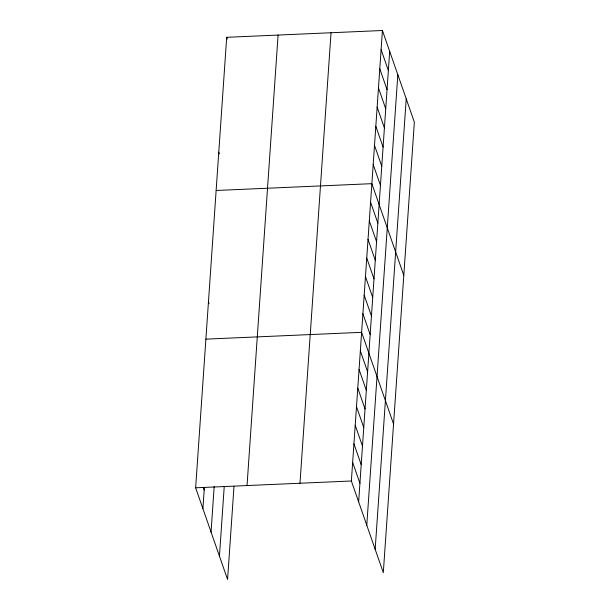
<?xml version="1.0" encoding="UTF-8"?>
<svg xmlns="http://www.w3.org/2000/svg" width="610" height="610" viewBox="0 0 610 610"><rect width="100%" height="100%" fill="white"/><g stroke="black" fill="none" stroke-linecap="round" stroke-linejoin="round"><path stroke-width="0.91" d="M233.981 486.589L227.576 579.5L195.642 487.802L226.691 37.309L382.424 30.5L414.358 122.198L383.309 572.691L351.375 480.993L382.424 30.5M202.909 508.664L204.381 487.298M211.052 532.042L214.186 486.513M219.44 556.122L224.244 486.437M247.035 485.552L278.084 35.06M299.983 483.242L331.032 32.749M358.642 501.855L389.683 51.362M366.778 525.233L397.827 74.74M375.165 549.313L406.214 98.82M216.138 190.48L371.864 183.671L403.797 275.369M205.89 339.137L361.623 332.328L393.549 424.026M195.642 487.802L351.375 480.993M381.105 49.646L388.364 70.508M379.786 68.793L387.045 89.655M378.459 87.939L385.726 108.801M377.14 107.085L384.407 127.948M375.821 126.232L383.088 147.094M374.502 145.378L381.768 166.24M373.183 164.525L380.449 185.387M370.583 202.253L377.849 223.115M369.302 220.835L376.568 241.697M368.021 239.417L375.287 260.279M366.74 258L374.006 278.861M365.459 276.582L372.725 297.444M364.178 295.164L371.444 316.026M362.897 313.746L370.163 334.608M360.342 350.91L367.601 371.78M359.061 369.492L366.32 390.362M357.78 388.082L365.047 408.944M356.499 406.664L363.766 427.526M226.691 37.309L227.301 39.048M355.218 425.246L362.485 446.108M353.937 443.828L361.204 464.69M352.656 462.411L359.923 483.272M218.776 152.187L219.379 153.926M208.452 301.973L209.055 303.711M203.282 487.474L204.19 490.082"/></g></svg>
